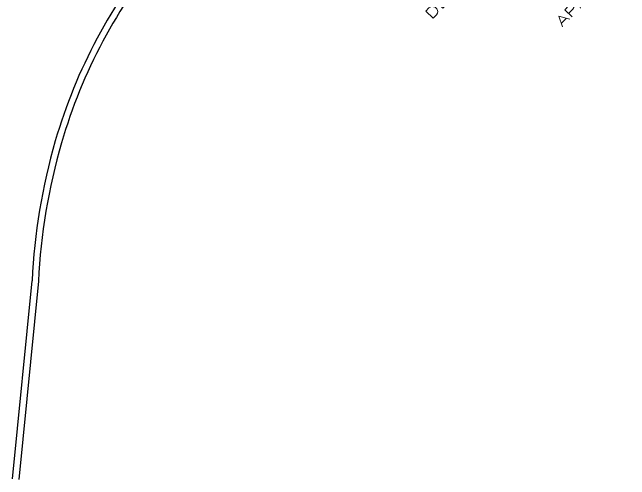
# Model space of a CAD drawing. Header units: millimetres. Extents: x 4374322 to 4409026, y 6503580 to 6534206.
# Drawn here: x 4376761 to 4377960, y 6526379 to 6527287 of the extents above; entities that cross this region are included whole.
import ezdxf

# ---------------------------------------------------------------- set-up
doc = ezdxf.new("R2010")
doc.units = ezdxf.units.MM
doc.layers.add('LINEA CALLE', color=252, linetype='Continuous')
doc.layers.add('NOMBRE BARRIO', color=8, linetype='Continuous')
doc.styles.add('ROMANS', font='romans')

msp = doc.modelspace()

# ---------------------------------------------------------------- linework, layer by layer
at = {"layer": 'LINEA CALLE', "transparency": 33554687}
for p, q in [((4376798.9, 6526765.4), (4376760.7, 6526380)), ((4376811.6, 6526764.5), (4376773.3, 6526378.7))]:
    msp.add_line(p, q, dxfattribs=at)
for centre, radius, start, end in [((4377850.3, 6526744.3), 1047.9, 140.1303, 163.7579), ((4377850.3, 6526744.3), 1035.3, 140.1303, 163.7579), ((4377960.4, 6526712.1), 1162.6, 163.7503, 177.3721), ((4377960.4, 6526712.1), 1150, 163.7503, 177.3887)]:
    msp.add_arc(centre, radius, start, end, dxfattribs=at)

# ---------------------------------------------------------------- texts
at = {"layer": 'NOMBRE BARRIO', "transparency": 33554687, "style": 'ROMANS', "width": 1.5}
for s, p in [('DE PARACAIDISTAS', (4377575.3, 6527272.1)), ('APARATOS', (4377829.3, 6527258.1))]:
    msp.add_text(s, height=20, rotation=46.6498, dxfattribs=at).set_placement(p)

doc.saveas('drawing.dxf')
